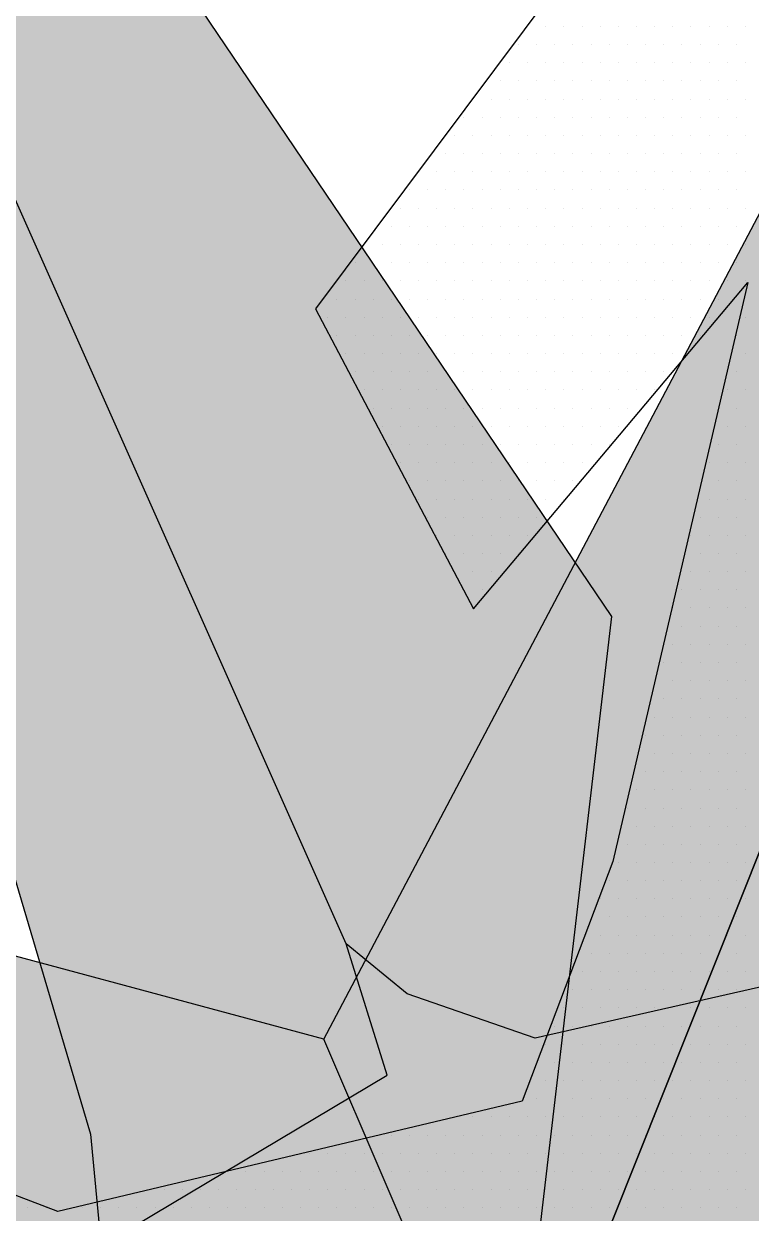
# Model space of a CAD drawing. Header units: metres. Extents: x 9606 to 9900, y 4805 to 4952.
# Drawn here: x 9864.608 to 9865.343, y 4853.066 to 4854.267 of the extents above; entities that cross this region are included whole.
import ezdxf

# ---------------------------------------------------------------- set-up
doc = ezdxf.new("R2010")
doc.units = ezdxf.units.M
doc.header["$LTSCALE"] = 2
doc.linetypes.add('CACHEX2', pattern=[0.75, 0.5, -0.25])
for name, color, linetype in [('CARTOUCHE', 7, 'Continuous'), ('LOGO', 4, 'Continuous'), ('rosace', 7, 'Continuous')]:
    doc.layers.add(name, color=color, linetype=linetype)

# ---------------------------------------------------------------- blocks, each defined once
blk = doc.blocks.new('A$C715108E3')
at = {"layer": 'LOGO', "color": 131}
for p, q in [((-8.0992, -4.7997), (-8.0992, -4.7997)), ((-8.0938, -4.7997), (-8.0938, -4.7997)), ((-8.0018, -4.7997), (-8.0018, -4.7997)), ((-7.91, -4.7997), (-7.91, -4.7997)), ((-7.8185, -4.7997), (-7.8185, -4.7997)), ((-7.7267, -4.7997), (-7.7267, -4.7997)), ((-7.635, -4.7997), (-7.635, -4.7997)), ((-7.5434, -4.7997), (-7.5434, -4.7997)), ((-7.4515, -4.7997), (-7.4515, -4.7997)), ((-7.3597, -4.7997), (-7.3597, -4.7997)), ((-7.2683, -4.7997), (-7.2683, -4.7997)), ((-7.1764, -4.7997), (-7.1764, -4.7997)), ((-7.0846, -4.7997), (-7.0846, -4.7997)), ((-6.9928, -4.7997), (-6.9928, -4.7997)), ((-8.1678, -4.892), (-8.1678, -4.892)), ((-8.1395, -4.892), (-8.1395, -4.892)), ((-8.0475, -4.892), (-8.0475, -4.892)), ((-7.9563, -4.892), (-7.9563, -4.892)), ((-7.8642, -4.892), (-7.8642, -4.892)), ((-7.7724, -4.892), (-7.7724, -4.892)), ((-7.6809, -4.892), (-7.6809, -4.892)), ((-7.5891, -4.892), (-7.5891, -4.892)), ((-7.4973, -4.892), (-7.4973, -4.892)), ((-7.4058, -4.892), (-7.4058, -4.892)), ((-7.314, -4.892), (-7.314, -4.892)), ((-7.2222, -4.892), (-7.2222, -4.892)), ((-7.1307, -4.892), (-7.1307, -4.892)), ((-7.0389, -4.892), (-7.0389, -4.892)), ((-8.2362, -4.9833), (-8.2362, -4.9833)), ((-8.1851, -4.9833), (-8.1851, -4.9833)), ((-8.0938, -4.9833), (-8.0938, -4.9833)), ((-8.0018, -4.9833), (-8.0018, -4.9833)), ((-7.91, -4.9833), (-7.91, -4.9833)), ((-7.8185, -4.9833), (-7.8185, -4.9833)), ((-7.7267, -4.9833), (-7.7267, -4.9833)), ((-7.635, -4.9833), (-7.635, -4.9833)), ((-7.5434, -4.9833), (-7.5434, -4.9833)), ((-7.4515, -4.9833), (-7.4515, -4.9833)), ((-7.3597, -4.9833), (-7.3597, -4.9833)), ((-7.2683, -4.9833), (-7.2683, -4.9833)), ((-7.1764, -4.9833), (-7.1764, -4.9833)), ((-7.0846, -4.9833), (-7.0846, -4.9833)), ((-6.9928, -4.9833), (-6.9928, -4.9833)), ((-8.3047, -5.0748), (-8.3047, -5.0748)), ((-8.2316, -5.0748), (-8.2316, -5.0748)), ((-8.1395, -5.0748), (-8.1395, -5.0748)), ((-8.0475, -5.0748), (-8.0475, -5.0748)), ((-7.9563, -5.0748), (-7.9563, -5.0748)), ((-7.8642, -5.0748), (-7.8642, -5.0748)), ((-7.7724, -5.0748), (-7.7724, -5.0748)), ((-7.6809, -5.0748), (-7.6809, -5.0748)), ((-7.5891, -5.0748), (-7.5891, -5.0748)), ((-7.4973, -5.0748), (-7.4973, -5.0748)), ((-7.4058, -5.0748), (-7.4058, -5.0748)), ((-7.314, -5.0748), (-7.314, -5.0748)), ((-7.2222, -5.0748), (-7.2222, -5.0748)), ((-7.1307, -5.0748), (-7.1307, -5.0748)), ((-7.0389, -5.0748), (-7.0389, -5.0748)), ((-8.3732, -5.1674), (-8.3732, -5.1674)), ((-8.3691, -5.1674), (-8.3691, -5.1674)), ((-8.2771, -5.1674), (-8.2771, -5.1674)), ((-8.1851, -5.1674), (-8.1851, -5.1674)), ((-8.0938, -5.1674), (-8.0938, -5.1674)), ((-8.0018, -5.1674), (-8.0018, -5.1674)), ((-7.91, -5.1674), (-7.91, -5.1674)), ((-7.8185, -5.1674), (-7.8185, -5.1674)), ((-7.7267, -5.1674), (-7.7267, -5.1674)), ((-7.635, -5.1674), (-7.635, -5.1674)), ((-7.5434, -5.1674), (-7.5434, -5.1674)), ((-7.4515, -5.1674), (-7.4515, -5.1674)), ((-7.3597, -5.1674), (-7.3597, -5.1674)), ((-7.2683, -5.1674), (-7.2683, -5.1674)), ((-7.1764, -5.1674), (-7.1764, -5.1674)), ((-7.0846, -5.1674), (-7.0846, -5.1674)), ((-6.9928, -5.1674), (-6.9928, -5.1674)), ((-8.4418, -5.2586), (-8.4418, -5.2586)), ((-8.4149, -5.2586), (-8.4149, -5.2586)), ((-8.3228, -5.2586), (-8.3228, -5.2586)), ((-8.2316, -5.2586), (-8.2316, -5.2586)), ((-8.1395, -5.2586), (-8.1395, -5.2586)), ((-8.0475, -5.2586), (-8.0475, -5.2586)), ((-7.9563, -5.2586), (-7.9563, -5.2586)), ((-7.8642, -5.2586), (-7.8642, -5.2586)), ((-7.7724, -5.2586), (-7.7724, -5.2586)), ((-7.6809, -5.2586), (-7.6809, -5.2586)), ((-7.5891, -5.2586), (-7.5891, -5.2586)), ((-7.4973, -5.2586), (-7.4973, -5.2586)), ((-7.4058, -5.2586), (-7.4058, -5.2586)), ((-7.314, -5.2586), (-7.314, -5.2586)), ((-7.2222, -5.2586), (-7.2222, -5.2586)), ((-7.1307, -5.2586), (-7.1307, -5.2586)), ((-7.0389, -5.2586), (-7.0389, -5.2586)), ((-8.5099, -5.3499), (-8.5099, -5.3499)), ((-8.461, -5.3499), (-8.461, -5.3499)), ((-8.3691, -5.3499), (-8.3691, -5.3499)), ((-8.2771, -5.3499), (-8.2771, -5.3499)), ((-8.1851, -5.3499), (-8.1851, -5.3499)), ((-8.0938, -5.3499), (-8.0938, -5.3499)), ((-8.0018, -5.3499), (-8.0018, -5.3499)), ((-7.91, -5.3499), (-7.91, -5.3499)), ((-7.8185, -5.3499), (-7.8185, -5.3499)), ((-7.7267, -5.3499), (-7.7267, -5.3499)), ((-7.635, -5.3499), (-7.635, -5.3499)), ((-7.5434, -5.3499), (-7.5434, -5.3499)), ((-7.4515, -5.3499), (-7.4515, -5.3499)), ((-7.3597, -5.3499), (-7.3597, -5.3499)), ((-7.2683, -5.3499), (-7.2683, -5.3499)), ((-7.1764, -5.3499), (-7.1764, -5.3499)), ((-7.0846, -5.3499), (-7.0846, -5.3499)), ((-6.9928, -5.3499), (-6.9928, -5.3499)), ((-8.5783, -5.4423), (-8.5783, -5.4423)), ((-8.5067, -5.4423), (-8.5067, -5.4423)), ((-8.4149, -5.4423), (-8.4149, -5.4423)), ((-8.3228, -5.4423), (-8.3228, -5.4423)), ((-8.2316, -5.4423), (-8.2316, -5.4423)), ((-8.1395, -5.4423), (-8.1395, -5.4423)), ((-8.0475, -5.4423), (-8.0475, -5.4423)), ((-7.9563, -5.4423), (-7.9563, -5.4423)), ((-7.8642, -5.4423), (-7.8642, -5.4423)), ((-7.7724, -5.4423), (-7.7724, -5.4423)), ((-7.6809, -5.4423), (-7.6809, -5.4423)), ((-7.5891, -5.4423), (-7.5891, -5.4423)), ((-7.4973, -5.4423), (-7.4973, -5.4423)), ((-7.4058, -5.4423), (-7.4058, -5.4423)), ((-7.314, -5.4423), (-7.314, -5.4423)), ((-7.2222, -5.4423), (-7.2222, -5.4423)), ((-7.1307, -5.4423), (-7.1307, -5.4423)), ((-7.0389, -5.4423), (-7.0389, -5.4423)), ((-8.6469, -5.5339), (-8.6469, -5.5339)), ((-8.6442, -5.5339), (-8.6442, -5.5339)), ((-8.5524, -5.5339), (-8.5524, -5.5339)), ((-8.461, -5.5339), (-8.461, -5.5339)), ((-8.3691, -5.5339), (-8.3691, -5.5339)), ((-8.2771, -5.5339), (-8.2771, -5.5339)), ((-8.1851, -5.5339), (-8.1851, -5.5339)), ((-8.0938, -5.5339), (-8.0938, -5.5339)), ((-8.0018, -5.5339), (-8.0018, -5.5339)), ((-7.91, -5.5339), (-7.91, -5.5339)), ((-7.8185, -5.5339), (-7.8185, -5.5339)), ((-7.7267, -5.5339), (-7.7267, -5.5339)), ((-7.635, -5.5339), (-7.635, -5.5339)), ((-7.5434, -5.5339), (-7.5434, -5.5339)), ((-7.4515, -5.5339), (-7.4515, -5.5339)), ((-7.3597, -5.5339), (-7.3597, -5.5339)), ((-7.2683, -5.5339), (-7.2683, -5.5339)), ((-7.1764, -5.5339), (-7.1764, -5.5339)), ((-7.0846, -5.5339), (-7.0846, -5.5339)), ((-6.9928, -5.5339), (-6.9928, -5.5339)), ((-8.7155, -5.625), (-8.7155, -5.625)), ((-8.69, -5.625), (-8.69, -5.625)), ((-8.5985, -5.625), (-8.5985, -5.625)), ((-8.5067, -5.625), (-8.5067, -5.625)), ((-8.4149, -5.625), (-8.4149, -5.625)), ((-8.3228, -5.625), (-8.3228, -5.625)), ((-8.2316, -5.625), (-8.2316, -5.625)), ((-8.1395, -5.625), (-8.1395, -5.625)), ((-8.0475, -5.625), (-8.0475, -5.625)), ((-7.9563, -5.625), (-7.9563, -5.625)), ((-7.8642, -5.625), (-7.8642, -5.625)), ((-7.7724, -5.625), (-7.7724, -5.625)), ((-7.6809, -5.625), (-7.6809, -5.625)), ((-7.5891, -5.625), (-7.5891, -5.625)), ((-7.4973, -5.625), (-7.4973, -5.625)), ((-7.4058, -5.625), (-7.4058, -5.625)), ((-7.314, -5.625), (-7.314, -5.625)), ((-7.2222, -5.625), (-7.2222, -5.625)), ((-7.1307, -5.625), (-7.1307, -5.625)), ((-7.0389, -5.625), (-7.0389, -5.625)), ((-8.7841, -5.7174), (-8.7841, -5.7174)), ((-8.7361, -5.7174), (-8.7361, -5.7174)), ((-8.6442, -5.7174), (-8.6442, -5.7174)), ((-8.5524, -5.7174), (-8.5524, -5.7174)), ((-8.461, -5.7174), (-8.461, -5.7174)), ((-8.3691, -5.7174), (-8.3691, -5.7174)), ((-8.2771, -5.7174), (-8.2771, -5.7174)), ((-8.1851, -5.7174), (-8.1851, -5.7174)), ((-8.0938, -5.7174), (-8.0938, -5.7174)), ((-8.0018, -5.7174), (-8.0018, -5.7174)), ((-7.91, -5.7174), (-7.91, -5.7174)), ((-7.8185, -5.7174), (-7.8185, -5.7174)), ((-7.7267, -5.7174), (-7.7267, -5.7174)), ((-7.635, -5.7174), (-7.635, -5.7174)), ((-7.5434, -5.7174), (-7.5434, -5.7174)), ((-7.4515, -5.7174), (-7.4515, -5.7174)), ((-7.3597, -5.7174), (-7.3597, -5.7174)), ((-7.2683, -5.7174), (-7.2683, -5.7174)), ((-7.1764, -5.7174), (-7.1764, -5.7174)), ((-7.0846, -5.7174), (-7.0846, -5.7174)), ((-6.9928, -5.7174), (-6.9928, -5.7174)), ((-8.8525, -5.8091), (-8.8525, -5.8091)), ((-8.7818, -5.8091), (-8.7818, -5.8091)), ((-8.69, -5.8091), (-8.69, -5.8091)), ((-8.5985, -5.8091), (-8.5985, -5.8091)), ((-8.5067, -5.8091), (-8.5067, -5.8091)), ((-8.4149, -5.8091), (-8.4149, -5.8091)), ((-8.3228, -5.8091), (-8.3228, -5.8091)), ((-8.2316, -5.8091), (-8.2316, -5.8091)), ((-8.1395, -5.8091), (-8.1395, -5.8091)), ((-8.0475, -5.8091), (-8.0475, -5.8091)), ((-7.9563, -5.8091), (-7.9563, -5.8091)), ((-7.8642, -5.8091), (-7.8642, -5.8091)), ((-7.7724, -5.8091), (-7.7724, -5.8091)), ((-7.6809, -5.8091), (-7.6809, -5.8091)), ((-7.5891, -5.8091), (-7.5891, -5.8091)), ((-7.4973, -5.8091), (-7.4973, -5.8091)), ((-7.4058, -5.8091), (-7.4058, -5.8091)), ((-7.314, -5.8091), (-7.314, -5.8091)), ((-7.2222, -5.8091), (-7.2222, -5.8091)), ((-7.1307, -5.8091), (-7.1307, -5.8091)), ((-7.0389, -5.8091), (-7.0389, -5.8091)), ((-8.9209, -5.9003), (-8.9209, -5.9003)), ((-8.9194, -5.9003), (-8.9194, -5.9003)), ((-8.8275, -5.9003), (-8.8275, -5.9003)), ((-8.7361, -5.9003), (-8.7361, -5.9003)), ((-8.6442, -5.9003), (-8.6442, -5.9003)), ((-8.5524, -5.9003), (-8.5524, -5.9003)), ((-8.461, -5.9003), (-8.461, -5.9003)), ((-8.3691, -5.9003), (-8.3691, -5.9003)), ((-8.2771, -5.9003), (-8.2771, -5.9003)), ((-8.1851, -5.9003), (-8.1851, -5.9003)), ((-8.0938, -5.9003), (-8.0938, -5.9003)), ((-8.0018, -5.9003), (-8.0018, -5.9003)), ((-7.91, -5.9003), (-7.91, -5.9003)), ((-7.8185, -5.9003), (-7.8185, -5.9003)), ((-7.7267, -5.9003), (-7.7267, -5.9003)), ((-7.635, -5.9003), (-7.635, -5.9003)), ((-7.5434, -5.9003), (-7.5434, -5.9003)), ((-7.4515, -5.9003), (-7.4515, -5.9003)), ((-7.3597, -5.9003), (-7.3597, -5.9003)), ((-7.2683, -5.9003), (-7.2683, -5.9003)), ((-7.1764, -5.9003), (-7.1764, -5.9003)), ((-7.0846, -5.9003), (-7.0846, -5.9003)), ((-6.9928, -5.9003), (-6.9928, -5.9003)), ((-8.9895, -5.9927), (-8.9895, -5.9927)), ((-8.9649, -5.9927), (-8.9649, -5.9927)), ((-8.8736, -5.9927), (-8.8736, -5.9927)), ((-8.7818, -5.9927), (-8.7818, -5.9927)), ((-8.69, -5.9927), (-8.69, -5.9927)), ((-8.5985, -5.9927), (-8.5985, -5.9927)), ((-8.5067, -5.9927), (-8.5067, -5.9927)), ((-8.4149, -5.9927), (-8.4149, -5.9927)), ((-8.3228, -5.9927), (-8.3228, -5.9927)), ((-8.2316, -5.9927), (-8.2316, -5.9927)), ((-8.1395, -5.9927), (-8.1395, -5.9927)), ((-8.0475, -5.9927), (-8.0475, -5.9927)), ((-7.9563, -5.9927), (-7.9563, -5.9927)), ((-7.8642, -5.9927), (-7.8642, -5.9927)), ((-7.7724, -5.9927), (-7.7724, -5.9927)), ((-7.6809, -5.9927), (-7.6809, -5.9927)), ((-7.5891, -5.9927), (-7.5891, -5.9927)), ((-7.4973, -5.9927), (-7.4973, -5.9927)), ((-7.4058, -5.9927), (-7.4058, -5.9927)), ((-7.314, -5.9927), (-7.314, -5.9927)), ((-7.2222, -5.9927), (-7.2222, -5.9927)), ((-7.1307, -5.9927), (-7.1307, -5.9927)), ((-7.0389, -5.9927), (-7.0389, -5.9927)), ((-9.0581, -6.0842), (-9.0581, -6.0842)), ((-9.0112, -6.0842), (-9.0112, -6.0842)), ((-8.9194, -6.0842), (-8.9194, -6.0842)), ((-8.8275, -6.0842), (-8.8275, -6.0842)), ((-8.7361, -6.0842), (-8.7361, -6.0842)), ((-8.6442, -6.0842), (-8.6442, -6.0842)), ((-8.5524, -6.0842), (-8.5524, -6.0842)), ((-8.461, -6.0842), (-8.461, -6.0842)), ((-8.3691, -6.0842), (-8.3691, -6.0842)), ((-8.2771, -6.0842), (-8.2771, -6.0842)), ((-8.1851, -6.0842), (-8.1851, -6.0842)), ((-8.0938, -6.0842), (-8.0938, -6.0842)), ((-8.0018, -6.0842), (-8.0018, -6.0842)), ((-7.91, -6.0842), (-7.91, -6.0842)), ((-7.8185, -6.0842), (-7.8185, -6.0842)), ((-7.7267, -6.0842), (-7.7267, -6.0842)), ((-7.635, -6.0842), (-7.635, -6.0842)), ((-7.5434, -6.0842), (-7.5434, -6.0842)), ((-7.4515, -6.0842), (-7.4515, -6.0842)), ((-7.3597, -6.0842), (-7.3597, -6.0842)), ((-7.2683, -6.0842), (-7.2683, -6.0842)), ((-7.1764, -6.0842), (-7.1764, -6.0842)), ((-7.0846, -6.0842), (-7.0846, -6.0842)), ((-6.9928, -6.0842), (-6.9928, -6.0842)), ((-9.1266, -6.1753), (-9.1266, -6.1753)), ((-9.0569, -6.1753), (-9.0569, -6.1753)), ((-8.9649, -6.1753), (-8.9649, -6.1753)), ((-8.8736, -6.1753), (-8.8736, -6.1753)), ((-8.7818, -6.1753), (-8.7818, -6.1753)), ((-8.69, -6.1753), (-8.69, -6.1753)), ((-8.5985, -6.1753), (-8.5985, -6.1753)), ((-8.5067, -6.1753), (-8.5067, -6.1753)), ((-8.4149, -6.1753), (-8.4149, -6.1753)), ((-8.3228, -6.1753), (-8.3228, -6.1753)), ((-8.2316, -6.1753), (-8.2316, -6.1753)), ((-8.1395, -6.1753), (-8.1395, -6.1753)), ((-8.0475, -6.1753), (-8.0475, -6.1753)), ((-7.9563, -6.1753), (-7.9563, -6.1753)), ((-7.8642, -6.1753), (-7.8642, -6.1753)), ((-7.7724, -6.1753), (-7.7724, -6.1753)), ((-7.6809, -6.1753), (-7.6809, -6.1753)), ((-7.5891, -6.1753), (-7.5891, -6.1753)), ((-7.4973, -6.1753), (-7.4973, -6.1753)), ((-7.4058, -6.1753), (-7.4058, -6.1753)), ((-7.314, -6.1753), (-7.314, -6.1753)), ((-7.2222, -6.1753), (-7.2222, -6.1753)), ((-7.1307, -6.1753), (-7.1307, -6.1753)), ((-7.0014, -6.1753), (-7.0014, -6.1753)), ((-9.1422, -6.2678), (-9.1422, -6.2678)), ((-9.1027, -6.2678), (-9.1027, -6.2678)), ((-9.0112, -6.2678), (-9.0112, -6.2678)), ((-8.9194, -6.2678), (-8.9194, -6.2678)), ((-8.8275, -6.2678), (-8.8275, -6.2678)), ((-8.7361, -6.2678), (-8.7361, -6.2678)), ((-8.6442, -6.2678), (-8.6442, -6.2678)), ((-8.5524, -6.2678), (-8.5524, -6.2678)), ((-8.461, -6.2678), (-8.461, -6.2678)), ((-8.3691, -6.2678), (-8.3691, -6.2678)), ((-8.2771, -6.2678), (-8.2771, -6.2678)), ((-8.1851, -6.2678), (-8.1851, -6.2678)), ((-8.0938, -6.2678), (-8.0938, -6.2678)), ((-8.0018, -6.2678), (-8.0018, -6.2678)), ((-7.91, -6.2678), (-7.91, -6.2678)), ((-7.8185, -6.2678), (-7.8185, -6.2678)), ((-7.7267, -6.2678), (-7.7267, -6.2678)), ((-7.635, -6.2678), (-7.635, -6.2678)), ((-7.5434, -6.2678), (-7.5434, -6.2678)), ((-7.4515, -6.2678), (-7.4515, -6.2678)), ((-7.3597, -6.2678), (-7.3597, -6.2678)), ((-7.2683, -6.2678), (-7.2683, -6.2678)), ((-7.1764, -6.2678), (-7.1764, -6.2678)), ((-7.0224, -6.2678), (-7.0224, -6.2678)), ((-6.9928, -6.2678), (-6.9928, -6.2678)), ((-9.0939, -6.3593), (-9.0939, -6.3593)), ((-9.0569, -6.3593), (-9.0569, -6.3593)), ((-8.9649, -6.3593), (-8.9649, -6.3593)), ((-8.8736, -6.3593), (-8.8736, -6.3593)), ((-8.7818, -6.3593), (-8.7818, -6.3593)), ((-8.69, -6.3593), (-8.69, -6.3593)), ((-8.5985, -6.3593), (-8.5985, -6.3593)), ((-8.5067, -6.3593), (-8.5067, -6.3593)), ((-8.4149, -6.3593), (-8.4149, -6.3593)), ((-8.3228, -6.3593), (-8.3228, -6.3593)), ((-8.2316, -6.3593), (-8.2316, -6.3593)), ((-8.1395, -6.3593), (-8.1395, -6.3593)), ((-8.0475, -6.3593), (-8.0475, -6.3593)), ((-7.9563, -6.3593), (-7.9563, -6.3593)), ((-7.8642, -6.3593), (-7.8642, -6.3593)), ((-7.7724, -6.3593), (-7.7724, -6.3593)), ((-7.6809, -6.3593), (-7.6809, -6.3593)), ((-7.5891, -6.3593), (-7.5891, -6.3593)), ((-7.4973, -6.3593), (-7.4973, -6.3593)), ((-7.4058, -6.3593), (-7.4058, -6.3593)), ((-7.314, -6.3593), (-7.314, -6.3593)), ((-7.2222, -6.3593), (-7.2222, -6.3593)), ((-7.0437, -6.3593), (-7.0437, -6.3593)), ((-7.0389, -6.3593), (-7.0389, -6.3593)), ((-9.0453, -6.4508), (-9.0453, -6.4508)), ((-9.0112, -6.4508), (-9.0112, -6.4508)), ((-8.9194, -6.4508), (-8.9194, -6.4508)), ((-8.8275, -6.4508), (-8.8275, -6.4508)), ((-8.7361, -6.4508), (-8.7361, -6.4508)), ((-8.6442, -6.4508), (-8.6442, -6.4508)), ((-8.5524, -6.4508), (-8.5524, -6.4508)), ((-8.461, -6.4508), (-8.461, -6.4508)), ((-8.3691, -6.4508), (-8.3691, -6.4508)), ((-8.2771, -6.4508), (-8.2771, -6.4508)), ((-8.1851, -6.4508), (-8.1851, -6.4508)), ((-8.0938, -6.4508), (-8.0938, -6.4508)), ((-8.0018, -6.4508), (-8.0018, -6.4508)), ((-7.91, -6.4508), (-7.91, -6.4508)), ((-7.8185, -6.4508), (-7.8185, -6.4508)), ((-7.7267, -6.4508), (-7.7267, -6.4508)), ((-7.635, -6.4508), (-7.635, -6.4508)), ((-7.5434, -6.4508), (-7.5434, -6.4508)), ((-7.4515, -6.4508), (-7.4515, -6.4508)), ((-7.3597, -6.4508), (-7.3597, -6.4508)), ((-7.0655, -6.4508), (-7.0655, -6.4508)), ((-6.9928, -6.4508), (-6.9928, -6.4508)), ((-8.997, -6.543), (-8.997, -6.543)), ((-8.9649, -6.543), (-8.9649, -6.543)), ((-8.8736, -6.543), (-8.8736, -6.543)), ((-8.7818, -6.543), (-8.7818, -6.543)), ((-8.69, -6.543), (-8.69, -6.543)), ((-8.5985, -6.543), (-8.5985, -6.543)), ((-8.5067, -6.543), (-8.5067, -6.543)), ((-8.4149, -6.543), (-8.4149, -6.543)), ((-8.3228, -6.543), (-8.3228, -6.543)), ((-8.2316, -6.543), (-8.2316, -6.543)), ((-8.1395, -6.543), (-8.1395, -6.543)), ((-8.0475, -6.543), (-8.0475, -6.543)), ((-7.9563, -6.543), (-7.9563, -6.543)), ((-7.8642, -6.543), (-7.8642, -6.543)), ((-7.7724, -6.543), (-7.7724, -6.543)), ((-7.6809, -6.543), (-7.6809, -6.543)), ((-7.5891, -6.543), (-7.5891, -6.543)), ((-7.4973, -6.543), (-7.4973, -6.543)), ((-7.4058, -6.543), (-7.4058, -6.543)), ((-7.0867, -6.543), (-7.0867, -6.543)), ((-7.0389, -6.543), (-7.0389, -6.543)), ((-8.9486, -6.6344), (-8.9486, -6.6344)), ((-8.9194, -6.6344), (-8.9194, -6.6344)), ((-8.8275, -6.6344), (-8.8275, -6.6344)), ((-8.7361, -6.6344), (-8.7361, -6.6344)), ((-8.6442, -6.6344), (-8.6442, -6.6344)), ((-8.5524, -6.6344), (-8.5524, -6.6344)), ((-8.461, -6.6344), (-8.461, -6.6344)), ((-8.3691, -6.6344), (-8.3691, -6.6344)), ((-8.2771, -6.6344), (-8.2771, -6.6344)), ((-8.1851, -6.6344), (-8.1851, -6.6344)), ((-8.0938, -6.6344), (-8.0938, -6.6344)), ((-8.0018, -6.6344), (-8.0018, -6.6344)), ((-7.91, -6.6344), (-7.91, -6.6344)), ((-7.8185, -6.6344), (-7.8185, -6.6344)), ((-7.7267, -6.6344), (-7.7267, -6.6344)), ((-7.635, -6.6344), (-7.635, -6.6344)), ((-7.5434, -6.6344), (-7.5434, -6.6344)), ((-7.4515, -6.6344), (-7.4515, -6.6344)), ((-7.1078, -6.6344), (-7.1078, -6.6344)), ((-7.0846, -6.6344), (-7.0846, -6.6344)), ((-6.9928, -6.6344), (-6.9928, -6.6344)), ((-8.9003, -6.7259), (-8.9003, -6.7259)), ((-8.8736, -6.7259), (-8.8736, -6.7259)), ((-8.7818, -6.7259), (-8.7818, -6.7259)), ((-8.69, -6.7259), (-8.69, -6.7259)), ((-8.5985, -6.7259), (-8.5985, -6.7259)), ((-8.5067, -6.7259), (-8.5067, -6.7259)), ((-8.4149, -6.7259), (-8.4149, -6.7259)), ((-8.3228, -6.7259), (-8.3228, -6.7259)), ((-8.2316, -6.7259), (-8.2316, -6.7259)), ((-8.1395, -6.7259), (-8.1395, -6.7259)), ((-8.0475, -6.7259), (-8.0475, -6.7259)), ((-7.9563, -6.7259), (-7.9563, -6.7259)), ((-7.8642, -6.7259), (-7.8642, -6.7259)), ((-7.7724, -6.7259), (-7.7724, -6.7259)), ((-7.6809, -6.7259), (-7.6809, -6.7259)), ((-7.5891, -6.7259), (-7.5891, -6.7259)), ((-7.1296, -6.7259), (-7.1296, -6.7259)), ((-7.0389, -6.7259), (-7.0389, -6.7259)), ((-8.8525, -6.8181), (-8.8525, -6.8181)), ((-8.8275, -6.8181), (-8.8275, -6.8181)), ((-8.7361, -6.8181), (-8.7361, -6.8181)), ((-8.6442, -6.8181), (-8.6442, -6.8181)), ((-8.5524, -6.8181), (-8.5524, -6.8181)), ((-8.461, -6.8181), (-8.461, -6.8181)), ((-8.3691, -6.8181), (-8.3691, -6.8181)), ((-8.2771, -6.8181), (-8.2771, -6.8181)), ((-8.1851, -6.8181), (-8.1851, -6.8181)), ((-8.0938, -6.8181), (-8.0938, -6.8181)), ((-8.0018, -6.8181), (-8.0018, -6.8181)), ((-7.91, -6.8181), (-7.91, -6.8181)), ((-7.8185, -6.8181), (-7.8185, -6.8181)), ((-7.7267, -6.8181), (-7.7267, -6.8181)), ((-7.635, -6.8181), (-7.635, -6.8181)), ((-7.1509, -6.8181), (-7.1509, -6.8181)), ((-7.0846, -6.8181), (-7.0846, -6.8181)), ((-6.9928, -6.8181), (-6.9928, -6.8181)), ((-8.8041, -6.9095), (-8.8041, -6.9095)), ((-8.7818, -6.9095), (-8.7818, -6.9095)), ((-8.69, -6.9095), (-8.69, -6.9095)), ((-8.5985, -6.9095), (-8.5985, -6.9095)), ((-8.5067, -6.9095), (-8.5067, -6.9095)), ((-8.4149, -6.9095), (-8.4149, -6.9095)), ((-8.3228, -6.9095), (-8.3228, -6.9095)), ((-8.2316, -6.9095), (-8.2316, -6.9095)), ((-8.1395, -6.9095), (-8.1395, -6.9095)), ((-8.0475, -6.9095), (-8.0475, -6.9095)), ((-7.9563, -6.9095), (-7.9563, -6.9095)), ((-7.8642, -6.9095), (-7.8642, -6.9095)), ((-7.7724, -6.9095), (-7.7724, -6.9095)), ((-7.6809, -6.9095), (-7.6809, -6.9095)), ((-7.1721, -6.9095), (-7.1721, -6.9095)), ((-7.1307, -6.9095), (-7.1307, -6.9095)), ((-7.0389, -6.9095), (-7.0389, -6.9095)), ((-8.7556, -7.0019), (-8.7556, -7.0019)), ((-8.7361, -7.0019), (-8.7361, -7.0019)), ((-8.6442, -7.0019), (-8.6442, -7.0019)), ((-8.5524, -7.0019), (-8.5524, -7.0019)), ((-8.461, -7.0019), (-8.461, -7.0019)), ((-8.3691, -7.0019), (-8.3691, -7.0019)), ((-8.2771, -7.0019), (-8.2771, -7.0019)), ((-8.1851, -7.0019), (-8.1851, -7.0019)), ((-8.0938, -7.0019), (-8.0938, -7.0019)), ((-8.0018, -7.0019), (-8.0018, -7.0019)), ((-7.91, -7.0019), (-7.91, -7.0019)), ((-7.8185, -7.0019), (-7.8185, -7.0019)), ((-7.1937, -7.0019), (-7.1937, -7.0019)), ((-7.1764, -7.0019), (-7.1764, -7.0019)), ((-7.0846, -7.0019), (-7.0846, -7.0019)), ((-6.9928, -7.0019), (-6.9928, -7.0019)), ((-8.7072, -7.0932), (-8.7072, -7.0932)), ((-8.69, -7.0932), (-8.69, -7.0932)), ((-8.5985, -7.0932), (-8.5985, -7.0932)), ((-8.5067, -7.0932), (-8.5067, -7.0932)), ((-8.4149, -7.0932), (-8.4149, -7.0932)), ((-8.3228, -7.0932), (-8.3228, -7.0932)), ((-8.2316, -7.0932), (-8.2316, -7.0932)), ((-8.1395, -7.0932), (-8.1395, -7.0932)), ((-8.0475, -7.0932), (-8.0475, -7.0932)), ((-7.9563, -7.0932), (-7.9563, -7.0932)), ((-7.8642, -7.0932), (-7.8642, -7.0932)), ((-7.215, -7.0932), (-7.215, -7.0932)), ((-7.1307, -7.0932), (-7.1307, -7.0932)), ((-7.0389, -7.0932), (-7.0389, -7.0932)), ((-8.6589, -7.1849), (-8.6589, -7.1849)), ((-8.6442, -7.1849), (-8.6442, -7.1849)), ((-8.5524, -7.1849), (-8.5524, -7.1849)), ((-8.461, -7.1849), (-8.461, -7.1849)), ((-8.3691, -7.1849), (-8.3691, -7.1849)), ((-8.2771, -7.1849), (-8.2771, -7.1849)), ((-8.1851, -7.1849), (-8.1851, -7.1849)), ((-8.0938, -7.1849), (-8.0938, -7.1849)), ((-8.0018, -7.1849), (-8.0018, -7.1849)), ((-7.91, -7.1849), (-7.91, -7.1849)), ((-7.2364, -7.1849), (-7.2364, -7.1849)), ((-7.1764, -7.1849), (-7.1764, -7.1849)), ((-7.0846, -7.1849), (-7.0846, -7.1849)), ((-6.9928, -7.1849), (-6.9928, -7.1849)), ((-8.6105, -7.2773), (-8.6105, -7.2773)), ((-8.5985, -7.2773), (-8.5985, -7.2773)), ((-8.5067, -7.2773), (-8.5067, -7.2773)), ((-8.4149, -7.2773), (-8.4149, -7.2773)), ((-8.3228, -7.2773), (-8.3228, -7.2773)), ((-8.2316, -7.2773), (-8.2316, -7.2773)), ((-8.1395, -7.2773), (-8.1395, -7.2773)), ((-8.0475, -7.2773), (-8.0475, -7.2773)), ((-7.2578, -7.2773), (-7.2578, -7.2773)), ((-7.2222, -7.2773), (-7.2222, -7.2773)), ((-7.1307, -7.2773), (-7.1307, -7.2773)), ((-7.0389, -7.2773), (-7.0389, -7.2773)), ((-8.5622, -7.3683), (-8.5622, -7.3683)), ((-8.5524, -7.3683), (-8.5524, -7.3683)), ((-8.461, -7.3683), (-8.461, -7.3683)), ((-8.3691, -7.3683), (-8.3691, -7.3683)), ((-8.2771, -7.3683), (-8.2771, -7.3683)), ((-8.1851, -7.3683), (-8.1851, -7.3683)), ((-8.0938, -7.3683), (-8.0938, -7.3683)), ((-7.2791, -7.3683), (-7.2791, -7.3683)), ((-7.2683, -7.3683), (-7.2683, -7.3683)), ((-7.1764, -7.3683), (-7.1764, -7.3683)), ((-7.0846, -7.3683), (-7.0846, -7.3683)), ((-6.9928, -7.3683), (-6.9928, -7.3683)), ((-8.5142, -7.46), (-8.5142, -7.46)), ((-8.5067, -7.46), (-8.5067, -7.46)), ((-8.4149, -7.46), (-8.4149, -7.46)), ((-8.3228, -7.46), (-8.3228, -7.46)), ((-8.2316, -7.46), (-8.2316, -7.46)), ((-8.1395, -7.46), (-8.1395, -7.46)), ((-7.3005, -7.46), (-7.3005, -7.46)), ((-7.2222, -7.46), (-7.2222, -7.46)), ((-7.1307, -7.46), (-7.1307, -7.46)), ((-7.0389, -7.46), (-7.0389, -7.46)), ((-8.4658, -7.5524), (-8.4658, -7.5524)), ((-8.461, -7.5524), (-8.461, -7.5524)), ((-8.3691, -7.5524), (-8.3691, -7.5524)), ((-8.2771, -7.5524), (-8.2771, -7.5524)), ((-7.3222, -7.5524), (-7.3222, -7.5524)), ((-7.2683, -7.5524), (-7.2683, -7.5524)), ((-7.1764, -7.5524), (-7.1764, -7.5524)), ((-7.0846, -7.5524), (-7.0846, -7.5524)), ((-6.9928, -7.5524), (-6.9928, -7.5524)), ((-8.4175, -7.6436), (-8.4175, -7.6436)), ((-8.4149, -7.6436), (-8.4149, -7.6436)), ((-8.3228, -7.6436), (-8.3228, -7.6436)), ((-7.3432, -7.6436), (-7.3432, -7.6436)), ((-7.314, -7.6436), (-7.314, -7.6436)), ((-7.2222, -7.6436), (-7.2222, -7.6436)), ((-7.1307, -7.6436), (-7.1307, -7.6436)), ((-7.0389, -7.6436), (-7.0389, -7.6436)), ((-8.3691, -7.7349), (-8.3691, -7.7349)), ((-8.3691, -7.7349), (-8.3691, -7.7349)), ((-7.3646, -7.7349), (-7.3646, -7.7349)), ((-7.3597, -7.7349), (-7.3597, -7.7349)), ((-7.2683, -7.7349), (-7.2683, -7.7349)), ((-7.1764, -7.7349), (-7.1764, -7.7349)), ((-7.0846, -7.7349), (-7.0846, -7.7349)), ((-6.9928, -7.7349), (-6.9928, -7.7349)), ((-7.3863, -7.8275), (-7.3863, -7.8275)), ((-7.314, -7.8275), (-7.314, -7.8275)), ((-7.2222, -7.8275), (-7.2222, -7.8275)), ((-7.1307, -7.8275), (-7.1307, -7.8275)), ((-7.0389, -7.8275), (-7.0389, -7.8275)), ((-7.4077, -7.919), (-7.4077, -7.919)), ((-7.3597, -7.919), (-7.3597, -7.919)), ((-7.2683, -7.919), (-7.2683, -7.919)), ((-7.1764, -7.919), (-7.1764, -7.919)), ((-7.0846, -7.919), (-7.0846, -7.919)), ((-6.9928, -7.919), (-6.9928, -7.919)), ((-7.4287, -8.0102), (-7.4287, -8.0102)), ((-7.4058, -8.0102), (-7.4058, -8.0102)), ((-7.314, -8.0102), (-7.314, -8.0102)), ((-7.2222, -8.0102), (-7.2222, -8.0102)), ((-7.1307, -8.0102), (-7.1307, -8.0102)), ((-7.0389, -8.0102), (-7.0389, -8.0102)), ((-7.4504, -8.1026), (-7.4504, -8.1026)), ((-7.3597, -8.1026), (-7.3597, -8.1026)), ((-7.2683, -8.1026), (-7.2683, -8.1026)), ((-7.1764, -8.1026), (-7.1764, -8.1026)), ((-7.0846, -8.1026), (-7.0846, -8.1026)), ((-6.9928, -8.1026), (-6.9928, -8.1026)), ((-7.4718, -8.1941), (-7.4718, -8.1941)), ((-7.4058, -8.1941), (-7.4058, -8.1941)), ((-7.314, -8.1941), (-7.314, -8.1941)), ((-7.2222, -8.1941), (-7.2222, -8.1941)), ((-7.1307, -8.1941), (-7.1307, -8.1941)), ((-7.0389, -8.1941), (-7.0389, -8.1941)), ((-7.493, -8.2855), (-7.493, -8.2855)), ((-7.4515, -8.2855), (-7.4515, -8.2855)), ((-7.3597, -8.2855), (-7.3597, -8.2855)), ((-7.2683, -8.2855), (-7.2683, -8.2855)), ((-7.1764, -8.2855), (-7.1764, -8.2855)), ((-7.0846, -8.2855), (-7.0846, -8.2855)), ((-6.9928, -8.2855), (-6.9928, -8.2855)), ((-7.5145, -8.3777), (-7.5145, -8.3777)), ((-7.4973, -8.3777), (-7.4973, -8.3777)), ((-7.4058, -8.3777), (-7.4058, -8.3777)), ((-7.314, -8.3777), (-7.314, -8.3777)), ((-7.2222, -8.3777), (-7.2222, -8.3777)), ((-7.1307, -8.3777), (-7.1307, -8.3777)), ((-7.0389, -8.3777), (-7.0389, -8.3777)), ((-7.5359, -8.4692), (-7.5359, -8.4692)), ((-7.4515, -8.4692), (-7.4515, -8.4692)), ((-7.3597, -8.4692), (-7.3597, -8.4692)), ((-7.2683, -8.4692), (-7.2683, -8.4692)), ((-7.1764, -8.4692), (-7.1764, -8.4692)), ((-7.0846, -8.4692), (-7.0846, -8.4692)), ((-6.9928, -8.4692), (-6.9928, -8.4692)), ((-7.5576, -8.5607), (-7.5576, -8.5607)), ((-7.4973, -8.5607), (-7.4973, -8.5607)), ((-7.4058, -8.5607), (-7.4058, -8.5607)), ((-7.314, -8.5607), (-7.314, -8.5607)), ((-7.2222, -8.5607), (-7.2222, -8.5607)), ((-7.1307, -8.5607), (-7.1307, -8.5607)), ((-7.0389, -8.5607), (-7.0389, -8.5607)), ((-7.5786, -8.6529), (-7.5786, -8.6529)), ((-7.5434, -8.6529), (-7.5434, -8.6529)), ((-7.4515, -8.6529), (-7.4515, -8.6529)), ((-7.3597, -8.6529), (-7.3597, -8.6529)), ((-7.2683, -8.6529), (-7.2683, -8.6529)), ((-7.1764, -8.6529), (-7.1764, -8.6529)), ((-7.0846, -8.6529), (-7.0846, -8.6529)), ((-6.9928, -8.6529), (-6.9928, -8.6529)), ((-7.6, -8.7445), (-7.6, -8.7445)), ((-7.5891, -8.7445), (-7.5891, -8.7445)), ((-7.4973, -8.7445), (-7.4973, -8.7445)), ((-7.4058, -8.7445), (-7.4058, -8.7445)), ((-7.314, -8.7445), (-7.314, -8.7445)), ((-7.2222, -8.7445), (-7.2222, -8.7445)), ((-7.1307, -8.7445), (-7.1307, -8.7445)), ((-7.0389, -8.7445), (-7.0389, -8.7445)), ((-7.6217, -8.8356), (-7.6217, -8.8356)), ((-7.5434, -8.8356), (-7.5434, -8.8356)), ((-7.4515, -8.8356), (-7.4515, -8.8356)), ((-7.3597, -8.8356), (-7.3597, -8.8356)), ((-7.2683, -8.8356), (-7.2683, -8.8356)), ((-7.1764, -8.8356), (-7.1764, -8.8356)), ((-7.0846, -8.8356), (-7.0846, -8.8356)), ((-6.9928, -8.8356), (-6.9928, -8.8356)), ((-7.6431, -8.9282), (-7.6431, -8.9282)), ((-7.5891, -8.9282), (-7.5891, -8.9282)), ((-7.4973, -8.9282), (-7.4973, -8.9282)), ((-7.4058, -8.9282), (-7.4058, -8.9282)), ((-7.314, -8.9282), (-7.314, -8.9282)), ((-7.2222, -8.9282), (-7.2222, -8.9282)), ((-7.1307, -8.9282), (-7.1307, -8.9282)), ((-7.0389, -8.9282), (-7.0389, -8.9282)), ((-7.6652, -9.0196), (-7.6652, -9.0196)), ((-7.635, -9.0196), (-7.635, -9.0196)), ((-7.5434, -9.0196), (-7.5434, -9.0196)), ((-7.4515, -9.0196), (-7.4515, -9.0196)), ((-7.3597, -9.0196), (-7.3597, -9.0196)), ((-7.2683, -9.0196), (-7.2683, -9.0196)), ((-7.1764, -9.0196), (-7.1764, -9.0196)), ((-7.0846, -9.0196), (-7.0846, -9.0196)), ((-6.9928, -9.0196), (-6.9928, -9.0196)), ((-7.7001, -9.1109), (-7.7001, -9.1109)), ((-7.6809, -9.1109), (-7.6809, -9.1109)), ((-7.5891, -9.1109), (-7.5891, -9.1109)), ((-7.4973, -9.1109), (-7.4973, -9.1109)), ((-7.4058, -9.1109), (-7.4058, -9.1109)), ((-7.314, -9.1109), (-7.314, -9.1109)), ((-7.2222, -9.1109), (-7.2222, -9.1109)), ((-7.1307, -9.1109), (-7.1307, -9.1109)), ((-7.0389, -9.1109), (-7.0389, -9.1109)), ((-7.7344, -9.2033), (-7.7344, -9.2033)), ((-7.7267, -9.2033), (-7.7267, -9.2033)), ((-7.635, -9.2033), (-7.635, -9.2033)), ((-7.5434, -9.2033), (-7.5434, -9.2033)), ((-7.4515, -9.2033), (-7.4515, -9.2033)), ((-7.3597, -9.2033), (-7.3597, -9.2033)), ((-7.2683, -9.2033), (-7.2683, -9.2033)), ((-7.1764, -9.2033), (-7.1764, -9.2033)), ((-7.0846, -9.2033), (-7.0846, -9.2033)), ((-6.9928, -9.2033), (-6.9928, -9.2033)), ((-7.769, -9.2946), (-7.769, -9.2946)), ((-7.6809, -9.2946), (-7.6809, -9.2946)), ((-7.5891, -9.2946), (-7.5891, -9.2946)), ((-7.4973, -9.2946), (-7.4973, -9.2946)), ((-7.4058, -9.2946), (-7.4058, -9.2946)), ((-7.314, -9.2946), (-7.314, -9.2946)), ((-7.2222, -9.2946), (-7.2222, -9.2946)), ((-7.1307, -9.2946), (-7.1307, -9.2946)), ((-7.0389, -9.2946), (-7.0389, -9.2946)), ((-7.8041, -9.387), (-7.8041, -9.387)), ((-7.7267, -9.387), (-7.7267, -9.387)), ((-7.635, -9.387), (-7.635, -9.387)), ((-7.5434, -9.387), (-7.5434, -9.387)), ((-7.4515, -9.387), (-7.4515, -9.387)), ((-7.3597, -9.387), (-7.3597, -9.387)), ((-7.2683, -9.387), (-7.2683, -9.387)), ((-7.1764, -9.387), (-7.1764, -9.387)), ((-7.0846, -9.387), (-7.0846, -9.387)), ((-6.9928, -9.387), (-6.9928, -9.387)), ((-7.8387, -9.4786), (-7.8387, -9.4786)), ((-7.7724, -9.4786), (-7.7724, -9.4786)), ((-7.6809, -9.4786), (-7.6809, -9.4786)), ((-7.5891, -9.4786), (-7.5891, -9.4786)), ((-7.4973, -9.4786), (-7.4973, -9.4786)), ((-7.4058, -9.4786), (-7.4058, -9.4786)), ((-7.314, -9.4786), (-7.314, -9.4786)), ((-7.2222, -9.4786), (-7.2222, -9.4786)), ((-7.1307, -9.4786), (-7.1307, -9.4786)), ((-7.0389, -9.4786), (-7.0389, -9.4786)), ((-7.8736, -9.5697), (-7.8736, -9.5697)), ((-7.8185, -9.5697), (-7.8185, -9.5697)), ((-7.7267, -9.5697), (-7.7267, -9.5697)), ((-7.635, -9.5697), (-7.635, -9.5697)), ((-7.5434, -9.5697), (-7.5434, -9.5697)), ((-7.4515, -9.5697), (-7.4515, -9.5697)), ((-7.3597, -9.5697), (-7.3597, -9.5697)), ((-7.2683, -9.5697), (-7.2683, -9.5697)), ((-7.1764, -9.5697), (-7.1764, -9.5697)), ((-7.0846, -9.5697), (-7.0846, -9.5697)), ((-6.9928, -9.5697), (-6.9928, -9.5697)), ((-7.9085, -9.6623), (-7.9085, -9.6623)), ((-7.8642, -9.6623), (-7.8642, -9.6623)), ((-7.7724, -9.6623), (-7.7724, -9.6623)), ((-7.6809, -9.6623), (-7.6809, -9.6623)), ((-7.5891, -9.6623), (-7.5891, -9.6623)), ((-7.4973, -9.6623), (-7.4973, -9.6623)), ((-7.4058, -9.6623), (-7.4058, -9.6623)), ((-7.314, -9.6623), (-7.314, -9.6623)), ((-7.2222, -9.6623), (-7.2222, -9.6623)), ((-7.1307, -9.6623), (-7.1307, -9.6623)), ((-7.0389, -9.6623), (-7.0389, -9.6623)), ((-7.9433, -9.7535), (-7.9433, -9.7535)), ((-7.91, -9.7535), (-7.91, -9.7535)), ((-7.8185, -9.7535), (-7.8185, -9.7535)), ((-7.7267, -9.7535), (-7.7267, -9.7535)), ((-7.635, -9.7535), (-7.635, -9.7535)), ((-7.5434, -9.7535), (-7.5434, -9.7535)), ((-7.4515, -9.7535), (-7.4515, -9.7535)), ((-7.3597, -9.7535), (-7.3597, -9.7535)), ((-7.2683, -9.7535), (-7.2683, -9.7535)), ((-7.1764, -9.7535), (-7.1764, -9.7535)), ((-7.0846, -9.7535), (-7.0846, -9.7535)), ((-6.9928, -9.7535), (-6.9928, -9.7535)), ((-7.9778, -9.8452), (-7.9778, -9.8452)), ((-7.9563, -9.8452), (-7.9563, -9.8452)), ((-7.8642, -9.8452), (-7.8642, -9.8452)), ((-7.7724, -9.8452), (-7.7724, -9.8452)), ((-7.6809, -9.8452), (-7.6809, -9.8452)), ((-7.5891, -9.8452), (-7.5891, -9.8452)), ((-7.4973, -9.8452), (-7.4973, -9.8452)), ((-7.4058, -9.8452), (-7.4058, -9.8452)), ((-7.314, -9.8452), (-7.314, -9.8452)), ((-7.2222, -9.8452), (-7.2222, -9.8452)), ((-7.1307, -9.8452), (-7.1307, -9.8452)), ((-7.0389, -9.8452), (-7.0389, -9.8452)), ((-8.0129, -9.9374), (-8.0129, -9.9374)), ((-8.0018, -9.9374), (-8.0018, -9.9374)), ((-7.91, -9.9374), (-7.91, -9.9374)), ((-7.8185, -9.9374), (-7.8185, -9.9374)), ((-7.7267, -9.9374), (-7.7267, -9.9374)), ((-7.635, -9.9374), (-7.635, -9.9374)), ((-7.5434, -9.9374), (-7.5434, -9.9374)), ((-7.4515, -9.9374), (-7.4515, -9.9374)), ((-7.3597, -9.9374), (-7.3597, -9.9374)), ((-7.2683, -9.9374), (-7.2683, -9.9374)), ((-7.1764, -9.9374), (-7.1764, -9.9374)), ((-7.0846, -9.9374), (-7.0846, -9.9374)), ((-6.9928, -9.9374), (-6.9928, -9.9374)), ((-8.0475, -10.0289), (-8.0475, -10.0289)), ((-7.9563, -10.0289), (-7.9563, -10.0289)), ((-7.8642, -10.0289), (-7.8642, -10.0289)), ((-7.7724, -10.0289), (-7.7724, -10.0289)), ((-7.6809, -10.0289), (-7.6809, -10.0289)), ((-7.5891, -10.0289), (-7.5891, -10.0289)), ((-7.4973, -10.0289), (-7.4973, -10.0289)), ((-7.4058, -10.0289), (-7.4058, -10.0289)), ((-7.314, -10.0289), (-7.314, -10.0289)), ((-7.2222, -10.0289), (-7.2222, -10.0289)), ((-7.1307, -10.0289), (-7.1307, -10.0289)), ((-7.0389, -10.0289), (-7.0389, -10.0289)), ((-8.0824, -10.1203), (-8.0824, -10.1203)), ((-8.0018, -10.1203), (-8.0018, -10.1203)), ((-7.91, -10.1203), (-7.91, -10.1203)), ((-7.8185, -10.1203), (-7.8185, -10.1203)), ((-7.7267, -10.1203), (-7.7267, -10.1203)), ((-7.635, -10.1203), (-7.635, -10.1203)), ((-7.5434, -10.1203), (-7.5434, -10.1203)), ((-7.4515, -10.1203), (-7.4515, -10.1203)), ((-7.3597, -10.1203), (-7.3597, -10.1203)), ((-7.2683, -10.1203), (-7.2683, -10.1203)), ((-7.1764, -10.1203), (-7.1764, -10.1203)), ((-7.0846, -10.1203), (-7.0846, -10.1203)), ((-6.9928, -10.1203), (-6.9928, -10.1203)), ((-8.1171, -10.2125), (-8.1171, -10.2125)), ((-8.0475, -10.2125), (-8.0475, -10.2125)), ((-7.9563, -10.2125), (-7.9563, -10.2125)), ((-7.8642, -10.2125), (-7.8642, -10.2125)), ((-7.7724, -10.2125), (-7.7724, -10.2125)), ((-7.6809, -10.2125), (-7.6809, -10.2125)), ((-7.5891, -10.2125), (-7.5891, -10.2125)), ((-7.4973, -10.2125), (-7.4973, -10.2125)), ((-7.4058, -10.2125), (-7.4058, -10.2125)), ((-7.314, -10.2125), (-7.314, -10.2125)), ((-7.2222, -10.2125), (-7.2222, -10.2125)), ((-7.1307, -10.2125), (-7.1307, -10.2125)), ((-7.0389, -10.2125), (-7.0389, -10.2125)), ((-8.4565, -10.304), (-8.4565, -10.304)), ((-8.3691, -10.304), (-8.3691, -10.304)), ((-8.2771, -10.304), (-8.2771, -10.304)), ((-8.1851, -10.304), (-8.1851, -10.304)), ((-8.0938, -10.304), (-8.0938, -10.304)), ((-8.0018, -10.304), (-8.0018, -10.304)), ((-7.91, -10.304), (-7.91, -10.304)), ((-7.8185, -10.304), (-7.8185, -10.304)), ((-7.7267, -10.304), (-7.7267, -10.304)), ((-7.635, -10.304), (-7.635, -10.304)), ((-7.5434, -10.304), (-7.5434, -10.304)), ((-7.4515, -10.304), (-7.4515, -10.304)), ((-7.3597, -10.304), (-7.3597, -10.304)), ((-7.2683, -10.304), (-7.2683, -10.304)), ((-7.1764, -10.304), (-7.1764, -10.304)), ((-7.0846, -10.304), (-7.0846, -10.304)), ((-6.9928, -10.304), (-6.9928, -10.304)), ((-8.8437, -10.3952), (-8.8437, -10.3952)), ((-8.7818, -10.3952), (-8.7818, -10.3952)), ((-8.69, -10.3952), (-8.69, -10.3952)), ((-8.5985, -10.3952), (-8.5985, -10.3952)), ((-8.5067, -10.3952), (-8.5067, -10.3952)), ((-8.4149, -10.3952), (-8.4149, -10.3952)), ((-8.3228, -10.3952), (-8.3228, -10.3952)), ((-8.2316, -10.3952), (-8.2316, -10.3952)), ((-8.1395, -10.3952), (-8.1395, -10.3952)), ((-8.0475, -10.3952), (-8.0475, -10.3952)), ((-7.9563, -10.3952), (-7.9563, -10.3952)), ((-7.8642, -10.3952), (-7.8642, -10.3952)), ((-7.7724, -10.3952), (-7.7724, -10.3952)), ((-7.6809, -10.3952), (-7.6809, -10.3952)), ((-7.5891, -10.3952), (-7.5891, -10.3952)), ((-7.4973, -10.3952), (-7.4973, -10.3952)), ((-7.4058, -10.3952), (-7.4058, -10.3952)), ((-7.314, -10.3952), (-7.314, -10.3952)), ((-7.2222, -10.3952), (-7.2222, -10.3952)), ((-7.1307, -10.3952), (-7.1307, -10.3952)), ((-7.0389, -10.3952), (-7.0389, -10.3952)), ((-9.2308, -10.4878), (-9.2308, -10.4878)), ((-9.1945, -10.4878), (-9.1945, -10.4878)), ((-9.1027, -10.4878), (-9.1027, -10.4878)), ((-9.0112, -10.4878), (-9.0112, -10.4878)), ((-8.9194, -10.4878), (-8.9194, -10.4878)), ((-8.8275, -10.4878), (-8.8275, -10.4878)), ((-8.7361, -10.4878), (-8.7361, -10.4878)), ((-8.6442, -10.4878), (-8.6442, -10.4878)), ((-8.5524, -10.4878), (-8.5524, -10.4878)), ((-8.461, -10.4878), (-8.461, -10.4878)), ((-8.3691, -10.4878), (-8.3691, -10.4878)), ((-8.2771, -10.4878), (-8.2771, -10.4878)), ((-8.1851, -10.4878), (-8.1851, -10.4878)), ((-8.0938, -10.4878), (-8.0938, -10.4878)), ((-8.0018, -10.4878), (-8.0018, -10.4878)), ((-7.91, -10.4878), (-7.91, -10.4878)), ((-7.8185, -10.4878), (-7.8185, -10.4878)), ((-7.7267, -10.4878), (-7.7267, -10.4878)), ((-7.635, -10.4878), (-7.635, -10.4878)), ((-7.5434, -10.4878), (-7.5434, -10.4878)), ((-7.4515, -10.4878), (-7.4515, -10.4878)), ((-7.3597, -10.4878), (-7.3597, -10.4878)), ((-7.2683, -10.4878), (-7.2683, -10.4878)), ((-7.1764, -10.4878), (-7.1764, -10.4878)), ((-7.0846, -10.4878), (-7.0846, -10.4878)), ((-6.9928, -10.4878), (-6.9928, -10.4878)), ((-9.6182, -10.5791), (-9.6182, -10.5791)), ((-9.6072, -10.5791), (-9.6072, -10.5791)), ((-9.5159, -10.5791), (-9.5159, -10.5791)), ((-9.4239, -10.5791), (-9.4239, -10.5791)), ((-9.3321, -10.5791), (-9.3321, -10.5791)), ((-9.2402, -10.5791), (-9.2402, -10.5791)), ((-9.1488, -10.5791), (-9.1488, -10.5791)), ((-9.0569, -10.5791), (-9.0569, -10.5791)), ((-8.9649, -10.5791), (-8.9649, -10.5791)), ((-8.8736, -10.5791), (-8.8736, -10.5791)), ((-8.7818, -10.5791), (-8.7818, -10.5791)), ((-8.69, -10.5791), (-8.69, -10.5791)), ((-8.5985, -10.5791), (-8.5985, -10.5791)), ((-8.5067, -10.5791), (-8.5067, -10.5791)), ((-8.4149, -10.5791), (-8.4149, -10.5791)), ((-8.3228, -10.5791), (-8.3228, -10.5791)), ((-8.2316, -10.5791), (-8.2316, -10.5791)), ((-8.1395, -10.5791), (-8.1395, -10.5791)), ((-8.0475, -10.5791), (-8.0475, -10.5791)), ((-7.9563, -10.5791), (-7.9563, -10.5791)), ((-7.8642, -10.5791), (-7.8642, -10.5791)), ((-7.7724, -10.5791), (-7.7724, -10.5791)), ((-7.6809, -10.5791), (-7.6809, -10.5791)), ((-7.5891, -10.5791), (-7.5891, -10.5791)), ((-7.4973, -10.5791), (-7.4973, -10.5791)), ((-7.4058, -10.5791), (-7.4058, -10.5791)), ((-7.314, -10.5791), (-7.314, -10.5791)), ((-7.2222, -10.5791), (-7.2222, -10.5791)), ((-7.1307, -10.5791), (-7.1307, -10.5791)), ((-7.0389, -10.5791), (-7.0389, -10.5791)), ((-10.0047, -10.6702), (-10.0047, -10.6702)), ((-9.9284, -10.6702), (-9.9284, -10.6702)), ((-9.8368, -10.6702), (-9.8368, -10.6702)), ((-9.7447, -10.6702), (-9.7447, -10.6702)), ((-9.6535, -10.6702), (-9.6535, -10.6702)), ((-9.5614, -10.6702), (-9.5614, -10.6702)), ((-9.4696, -10.6702), (-9.4696, -10.6702)), ((-9.3778, -10.6702), (-9.3778, -10.6702)), ((-9.2863, -10.6702), (-9.2863, -10.6702)), ((-9.1945, -10.6702), (-9.1945, -10.6702)), ((-9.1027, -10.6702), (-9.1027, -10.6702)), ((-9.0112, -10.6702), (-9.0112, -10.6702)), ((-8.9194, -10.6702), (-8.9194, -10.6702)), ((-8.8275, -10.6702), (-8.8275, -10.6702)), ((-8.7361, -10.6702), (-8.7361, -10.6702)), ((-8.6442, -10.6702), (-8.6442, -10.6702)), ((-8.5524, -10.6702), (-8.5524, -10.6702)), ((-8.461, -10.6702), (-8.461, -10.6702)), ((-8.3691, -10.6702), (-8.3691, -10.6702)), ((-8.2771, -10.6702), (-8.2771, -10.6702)), ((-8.1851, -10.6702), (-8.1851, -10.6702)), ((-8.0938, -10.6702), (-8.0938, -10.6702)), ((-8.0018, -10.6702), (-8.0018, -10.6702)), ((-7.91, -10.6702), (-7.91, -10.6702)), ((-7.8185, -10.6702), (-7.8185, -10.6702)), ((-7.7267, -10.6702), (-7.7267, -10.6702)), ((-7.635, -10.6702), (-7.635, -10.6702)), ((-7.5434, -10.6702), (-7.5434, -10.6702)), ((-7.4515, -10.6702), (-7.4515, -10.6702)), ((-7.3597, -10.6702), (-7.3597, -10.6702)), ((-7.2683, -10.6702), (-7.2683, -10.6702)), ((-7.1764, -10.6702), (-7.1764, -10.6702)), ((-7.0846, -10.6702), (-7.0846, -10.6702)), ((-6.9928, -10.6702), (-6.9928, -10.6702)), ((-10.6166, -10.763), (-10.6166, -10.763)), ((-10.5246, -10.763), (-10.5246, -10.763)), ((-10.3921, -10.763), (-10.3921, -10.763)), ((-10.3413, -10.763), (-10.3413, -10.763)), ((-10.2496, -10.763), (-10.2496, -10.763)), ((-10.1576, -10.763), (-10.1576, -10.763)), ((-10.0662, -10.763), (-10.0662, -10.763)), ((-9.9745, -10.763), (-9.9745, -10.763)), ((-9.8825, -10.763), (-9.8825, -10.763)), ((-9.7912, -10.763), (-9.7912, -10.763)), ((-9.6992, -10.763), (-9.6992, -10.763)), ((-9.6072, -10.763), (-9.6072, -10.763)), ((-9.5159, -10.763), (-9.5159, -10.763)), ((-9.4239, -10.763), (-9.4239, -10.763)), ((-9.3321, -10.763), (-9.3321, -10.763)), ((-9.2402, -10.763), (-9.2402, -10.763)), ((-9.1488, -10.763), (-9.1488, -10.763)), ((-9.0569, -10.763), (-9.0569, -10.763)), ((-8.9649, -10.763), (-8.9649, -10.763)), ((-8.8736, -10.763), (-8.8736, -10.763)), ((-8.7818, -10.763), (-8.7818, -10.763)), ((-8.69, -10.763), (-8.69, -10.763)), ((-8.5985, -10.763), (-8.5985, -10.763)), ((-8.5067, -10.763), (-8.5067, -10.763)), ((-8.4149, -10.763), (-8.4149, -10.763)), ((-8.3228, -10.763), (-8.3228, -10.763)), ((-8.2316, -10.763), (-8.2316, -10.763)), ((-8.1395, -10.763), (-8.1395, -10.763)), ((-8.0475, -10.763), (-8.0475, -10.763)), ((-7.9563, -10.763), (-7.9563, -10.763)), ((-7.8642, -10.763), (-7.8642, -10.763)), ((-7.7724, -10.763), (-7.7724, -10.763)), ((-7.6809, -10.763), (-7.6809, -10.763)), ((-7.5891, -10.763), (-7.5891, -10.763)), ((-7.4973, -10.763), (-7.4973, -10.763)), ((-7.4058, -10.763), (-7.4058, -10.763)), ((-7.314, -10.763), (-7.314, -10.763)), ((-7.2222, -10.763), (-7.2222, -10.763)), ((-7.1307, -10.763), (-7.1307, -10.763)), ((-7.0389, -10.763), (-7.0389, -10.763))]:
    blk.add_line(p, q, dxfattribs=at)
blk.add_lwpolyline([(-7.811, -4.4145), (-9.1641, -6.2255), (-8.3669, -7.7396), (-6.9811, -6.0917), (-7.663, -9.014), (-8.1214, -10.2245), (-10.4653, -10.7804), (-13.4372, -9.6448), (-17.1584, -8.2441)], dxfattribs=at)
blk = doc.blocks.new('A$C581E6685')
at = {"layer": 'rosace'}
for color, points in [(32, [(-39.8519, 24.2064), (-40.7961, 26.4077), (-33.3292, 40.5507)]), (40, [(-39.8519, 24.2064), (-33.3292, 40.5507), (-37.1498, 25.5201)]), (142, [(-45.3965, 37.4846), (-39.5666, 28.8703), (-39.344, 28.5414), (-39.8519, 24.2064), (-36.9477, 25.4853), (-26.3566, 30.2032), (-36.1863, 24.0789), (-38.2746, 22.2236), (-38.1337, 21.2132), (-33.6363, 11.1845), (-39.5393, 21.4709), (-40.6525, 23.2405), (-42.0615, 23.3525), (-53.1072, 18.3767), (-43.3972, 24.4856), (-40.4756, 26.2259), (-40.684, 26.8894)]), (140, [(-45.3965, 37.4846), (-41.9745, 25.9278), (-41.7809, 23.8865), (-42.0615, 23.3525), (-44.9268, 21.9767), (-53.1072, 18.3767), (-40.8028, 21.6905), (-39.5666, 22.0268), (-38.2746, 22.2236), (-38.1337, 21.2132), (-33.6363, 11.1845), (-36.0802, 21.4612), (-37.3405, 24.3346), (-37.4251, 24.9804), (-36.9477, 25.4853), (-26.3566, 30.2032), (-37.8747, 26.8339), (-39.7286, 26.4119), (-40.3751, 26.6371), (-40.684, 26.8894)]), (40, [(-56.2481, 30.5655), (-39.8519, 24.2064), (-40.7961, 26.4076)])]:
    blk.add_hatch(color=color, dxfattribs=at).paths.add_polyline_path(points)
at = {"layer": 'rosace', "color": 32}
blk.add_lwpolyline([(-39.8519, 24.2064), (-40.7961, 26.4077), (-33.3292, 40.5507)], close=True, dxfattribs=at)
at = {"layer": 'rosace', "color": 40}
for points in [[(-39.8519, 24.2064), (-33.3292, 40.5507), (-37.1498, 25.5201)], [(-56.2481, 30.5655), (-39.8519, 24.2064), (-40.7961, 26.4076)]]:
    blk.add_lwpolyline(points, close=True, dxfattribs=at)
at = {"layer": 'rosace', "color": 142}
blk.add_lwpolyline([(-45.3965, 37.4846), (-39.3434, 28.5414), (-39.8519, 24.2064), (-36.9477, 25.4853), (-26.3566, 30.2032), (-36.1857, 24.0789), (-38.2739, 22.2236), (-38.1337, 21.2132), (-33.6358, 11.1845), (-39.5393, 21.4709), (-40.6518, 23.2405), (-42.0615, 23.3525), (-53.1072, 18.3767), (-43.3964, 24.4856), (-40.4756, 26.2259), (-40.6836, 26.8894)], close=True, dxfattribs=at)
at = {"layer": 'rosace', "color": 140}
blk.add_lwpolyline([(-45.3965, 37.4846), (-41.9745, 25.9278), (-41.7804, 23.8865), (-42.0615, 23.3525), (-44.9268, 21.9767), (-53.1072, 18.3767), (-40.8028, 21.6905), (-39.5666, 22.0268), (-38.2739, 22.2236), (-38.1337, 21.2132), (-33.6358, 11.1845), (-36.0802, 21.4612), (-37.3405, 24.3346), (-37.4251, 24.9804), (-36.9477, 25.4853), (-26.3566, 30.2032), (-37.8741, 26.8339), (-39.7286, 26.4119), (-40.3748, 26.6371), (-40.6836, 26.8894)], close=True, dxfattribs=at)
at = {"layer": 'rosace', "color": 32, "linetype": 'CACHEX2', "ltscale": 1.5}
blk.add_ellipse((-38.0538, 23.8138), major_axis=(-19.0311, -3.534), ratio=0.590567, dxfattribs=at)
at = {"layer": 'rosace', "color": 32}
blk.add_ellipse((-37.6144, 23.8499), major_axis=(-13.5768, -4.2839), ratio=0.791971, dxfattribs=at)
at = {"layer": 'CARTOUCHE'}
blk.add_blockref('A$C715108E3', (-31.6739, 36.3189), dxfattribs=at)

msp = doc.modelspace()

# ---------------------------------------------------------------- block references
at = {"layer": 'CARTOUCHE', "xscale": 0.2, "yscale": 0.2, "zscale": 0.2}
msp.add_blockref('A$C581E6685', (9873.0705, 4847.9603), dxfattribs=at)

doc.saveas('drawing.dxf')
